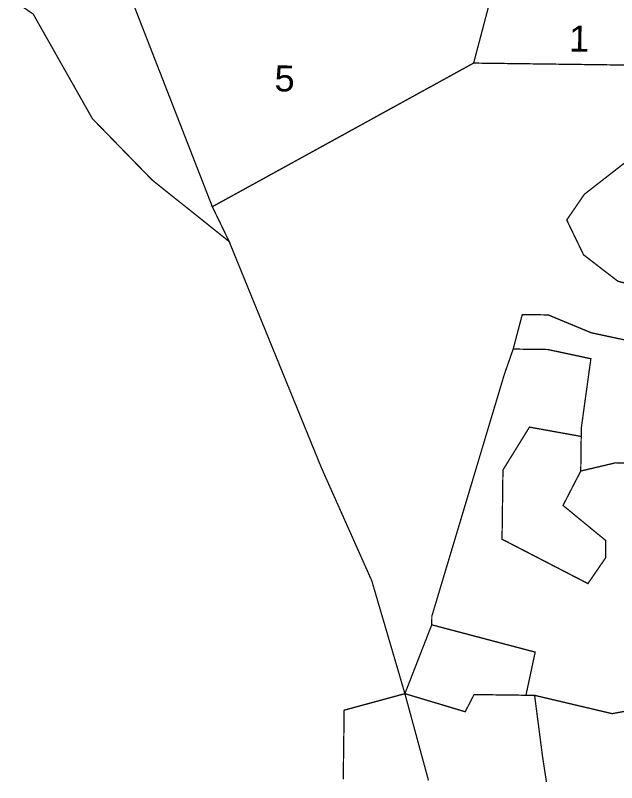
# Model space of a CAD drawing. Header units: metres. Extents: x 259177 to 277314, y 2171367 to 2185445.
# Drawn here: x 274484.5 to 274760.2, y 2171400 to 2171751.7 of the extents above; entities that cross this region are included whole.
import ezdxf

# ---------------------------------------------------------------- set-up
doc = ezdxf.new("R2010")
doc.units = ezdxf.units.M
doc.header["$MEASUREMENT"] = 0
doc.layers.add('SURVEY NO.', color=7, linetype='Continuous')
doc.layers.add('SURVEY PLOT BOUNDARY', color=35, linetype='Continuous')
doc.styles.add('PDF Arial', font='arial.ttf')

# ---------------------------------------------------------------- blocks, each defined once
blk = doc.blocks.new('FEWEWFEWQT')
at = {"layer": 'SURVEY PLOT BOUNDARY', "lineweight": 18, "const_width": 0.001}
for points in [[(282149.72275, 2174202.26247), (282149.76941, 2174202.18246), (282149.81607, 2174202.13579), (282149.87607, 2174202.08912), (282149.9494, 2174201.91577), (282149.9894, 2174201.8291), (282150.01606, 2174201.74242), (282149.9694, 2174201.72909), (282149.9694, 2174201.67575), (282149.9694, 2174201.72909), (282150.01606, 2174201.74242), (282150.03511, 2174201.67575), (282150.01606, 2174201.74242), (282150.06272, 2174201.72909), (282150.06939, 2174201.74242), (282150.11605, 2174201.74242), (282150.12272, 2174201.69575), (282150.12605, 2174201.67575), (282150.12272, 2174201.69575), (282150.11605, 2174201.74242), (282150.17605, 2174201.72909), (282150.20938, 2174201.73576)], [(282150.18938, 2174202.01578), (282150.15605, 2174202.02245), (282150.12272, 2174202.03578), (282150.10272, 2174202.03578), (282150.09605, 2174202.00911), (282150.08939, 2174201.98911), (282150.03606, 2174201.80243), (282150.03606, 2174201.79576), (282150.01606, 2174201.74242), (282149.9894, 2174201.8291), (282149.9494, 2174201.91577), (282149.87607, 2174202.08912), (282149.86274, 2174202.11579), (282150.06272, 2174202.22913), (282150.19605, 2174202.22913)], [(282150.18271, 2174202.15579), (282150.14938, 2174202.12912), (282150.13605, 2174202.10912), (282150.14938, 2174202.08245), (282150.17605, 2174202.06245)], [(282150.20271, 2174201.92244), (282150.17605, 2174201.92244), (282150.14938, 2174201.91577), (282150.14938, 2174201.94244), (282150.14938, 2174201.94911), (282150.15605, 2174202.00244), (282150.12272, 2174202.00911), (282150.09605, 2174202.00911), (282150.10272, 2174202.03578), (282150.12272, 2174202.03578), (282150.15605, 2174202.02245), (282150.18938, 2174202.01578)], [(282150.20938, 2174201.73576), (282150.17605, 2174201.72909), (282150.11605, 2174201.74242), (282150.10939, 2174201.74242), (282150.11605, 2174201.77576), (282150.03606, 2174201.79576), (282150.03606, 2174201.80243), (282150.08939, 2174201.98911), (282150.09605, 2174202.00911), (282150.12272, 2174202.00911), (282150.15605, 2174202.00244), (282150.14938, 2174201.94911), (282150.14938, 2174201.94244), (282150.10939, 2174201.94911), (282150.08939, 2174201.91577), (282150.08939, 2174201.86243), (282150.12938, 2174201.84243), (282150.15605, 2174201.8291), (282150.16938, 2174201.8491), (282150.16938, 2174201.86243), (282150.13605, 2174201.8891), (282150.14938, 2174201.91577), (282150.17605, 2174201.92244), (282150.20271, 2174201.92244)]]:
    blk.add_lwpolyline(points, dxfattribs=at)
for points in [[(282149.74941, 2174202.39581), (282149.86274, 2174202.11579), (282149.87607, 2174202.08912), (282149.81607, 2174202.13579), (282149.76941, 2174202.18246), (282149.72275, 2174202.26247), (282149.70275, 2174202.2758), (282149.67609, 2174202.28247), (282149.64942, 2174202.26913), (282149.58276, 2174202.3158), (282149.68275, 2174202.32914), (282149.68275, 2174202.41581), (282149.72941, 2174202.42248)], [(282150.07606, 2174202.28247), (282150.06272, 2174202.22913), (282149.86274, 2174202.11579), (282149.74941, 2174202.39581), (282149.72941, 2174202.42248), (282149.82941, 2174202.41581), (282149.86274, 2174202.41581), (282149.82274, 2174202.38248), (282149.9094, 2174202.30247), (282150.00273, 2174202.2958), (282150.04272, 2174202.28247)], [(282150.06272, 2174202.22913), (282150.07606, 2174202.28247), (282150.14272, 2174202.28247), (282150.20938, 2174202.2958), (282150.24938, 2174202.2958), (282150.25604, 2174202.28913), (282150.24271, 2174202.28247), (282150.19605, 2174202.22913)], [(282150.3027, 2174202.03578), (282150.25604, 2174202.07578), (282150.21604, 2174202.04911), (282150.20271, 2174202.05578), (282150.17605, 2174202.06245), (282150.14938, 2174202.08245), (282150.13605, 2174202.10912), (282150.14938, 2174202.12912), (282150.18271, 2174202.15579), (282150.22271, 2174202.14246), (282150.24938, 2174202.14246), (282150.27604, 2174202.14246), (282150.33604, 2174202.12912), (282150.32937, 2174202.08912), (282150.3427, 2174202.06912), (282150.32937, 2174202.05578), (282150.31604, 2174202.04245)], [(282150.14938, 2174201.94244), (282150.14938, 2174201.91577), (282150.13605, 2174201.8891), (282150.16938, 2174201.86243), (282150.16938, 2174201.8491), (282150.15605, 2174201.8291), (282150.12938, 2174201.84243), (282150.08939, 2174201.86243), (282150.08939, 2174201.91577), (282150.10939, 2174201.94911)], [(282150.06939, 2174201.74242), (282150.06272, 2174201.72909), (282150.01606, 2174201.74242), (282150.03606, 2174201.79576), (282150.11605, 2174201.77576), (282150.10939, 2174201.74242)]]:
    blk.add_lwpolyline(points, close=True, dxfattribs=at)
at = {"layer": 'SURVEY NO.', "char_height": 0.02, "attachment_point": 7, "style": 'PDF Arial'}
for s, insert in [('1', (282150.13605, 2174202.23902)), ('5', (282149.9094, 2174202.20511))]:
    blk.add_mtext(s, dxfattribs=dict(at, insert=insert))

msp = doc.modelspace()

# ---------------------------------------------------------------- block references
at = {"xscale": 594.7216958835667, "yscale": 594.7216958835667, "zscale": 594.7216958835667, "rotation": 359.254356221976}
msp.add_blockref('FEWEWFEWQT', (-184338996.59, -1288580324.59), dxfattribs=at)

doc.saveas('drawing.dxf')
